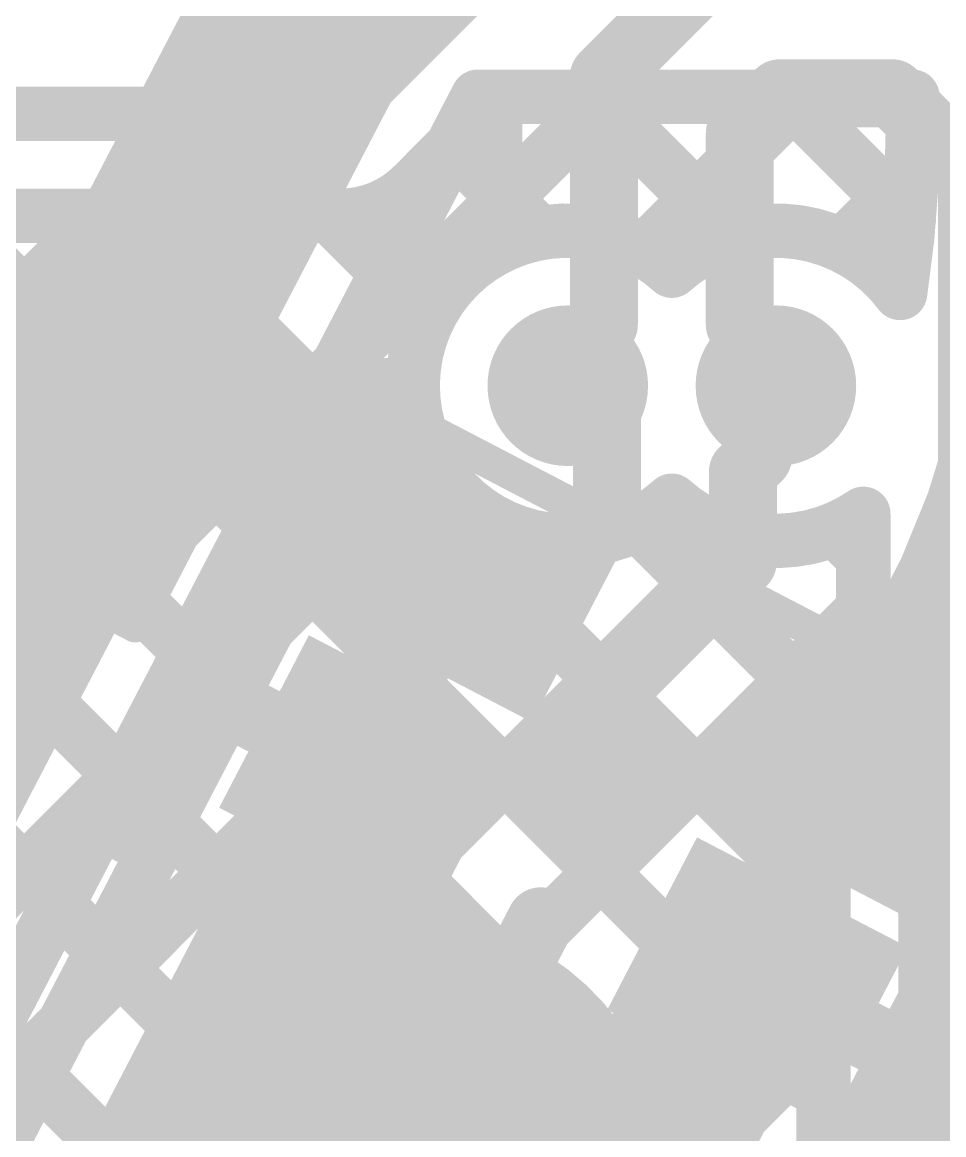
# Model space of a CAD drawing. Header units: millimetres. Extents: x -0.64 to 2.98, y -0.65 to 2.86.
# Drawn here: x 0.3171 to 0.4527, y -0.1811 to -0.0176 of the extents above; entities that cross this region are included whole.
import ezdxf

# ---------------------------------------------------------------- set-up
doc = ezdxf.new("R2010")
doc.units = ezdxf.units.MM
doc.header["$MEASUREMENT"] = 0
for name, color, linetype in [('BottomLayer', 5, 'Continuous'), ('BottomSolder', 6, 'Continuous'), ('Mechanical2', 216, 'Continuous'), ('PadHoleLayer', 156, 'Continuous'), ('TopLayer', 1, 'Continuous'), ('TopOverlay', 2, 'Continuous'), ('TopPaste', 8, 'Continuous'), ('TopSolder', 216, 'Continuous'), ('ViaHoleLayer', 16, 'Continuous')]:
    doc.layers.add(name, color=color, linetype=linetype)

# ---------------------------------------------------------------- blocks, each defined once
blk = doc.blocks.new('CAP_0603_72')
at = {"layer": 'TopLayer'}
for points in [[(-0.015, 0.0175), (-0.015, -0.0175), (-0.045, -0.0175), (-0.045, 0.0175)], [(0.045, 0.0175), (0.045, -0.0175), (0.015, -0.0175), (0.015, 0.0175)]]:
    blk.add_hatch(color=1, dxfattribs=at).paths.add_polyline_path(points)
at = {"layer": 'TopPaste'}
for points in [[(-0.015, 0.0175), (-0.015, -0.0175), (-0.045, -0.0175), (-0.045, 0.0175)], [(0.045, 0.0175), (0.045, -0.0175), (0.015, -0.0175), (0.015, 0.0175)]]:
    blk.add_hatch(color=8, dxfattribs=at).paths.add_polyline_path(points)
at = {"layer": 'TopSolder'}
for points in [[(-0.01264, 0.01986), (-0.01264, -0.01986), (-0.04736, -0.01986), (-0.04736, 0.01986)], [(0.04736, 0.01986), (0.04736, -0.01986), (0.01264, -0.01986), (0.01264, 0.01986)]]:
    blk.add_hatch(color=216, dxfattribs=at).paths.add_polyline_path(points)
at = {"layer": 'TopOverlay', "const_width": 0.005}
for points in [[(-0.049, 0.021), (-0.049, -0.021)], [(-0.018, 0.021), (-0.049, 0.021)], [(0.049, 0.021), (0.018, 0.021)], [(0.049, 0.021), (0.049, -0.021)], [(-0.018, -0.021), (-0.049, -0.021)], [(0.049, -0.021), (0.018, -0.021)]]:
    blk.add_lwpolyline(points, dxfattribs=at)
at = {"layer": 'TopOverlay', "const_width": 0.0025}
for points in [[(-0.05025, 0.021, 1), (-0.04775, 0.021, 1)], [(-0.05025, 0.021, 1), (-0.04775, 0.021, 1)], [(-0.01925, 0.021, 1), (-0.01675, 0.021, 1)], [(0.01675, 0.021, 1), (0.01925, 0.021, 1)], [(0.04775, 0.021, 1), (0.05025, 0.021, 1)], [(0.04775, 0.021, 1), (0.05025, 0.021, 1)], [(-0.05025, -0.021, 1), (-0.04775, -0.021, 1)], [(-0.05025, -0.021, 1), (-0.04775, -0.021, 1)], [(-0.01925, -0.021, 1), (-0.01675, -0.021, 1)], [(0.01675, -0.021, 1), (0.01925, -0.021, 1)], [(0.04775, -0.021, 1), (0.05025, -0.021, 1)], [(0.04775, -0.021, 1), (0.05025, -0.021, 1)]]:
    blk.add_lwpolyline(points, format="xyb", close=True, dxfattribs=at)
blk = doc.blocks.new('SPH8878LR5H_1_74')
at = {"layer": 'PadHoleLayer'}
h = blk.add_hatch(color=156, dxfattribs=at)
edge = h.paths.add_edge_path()
edge.add_arc((0, -0.04043), 0.02018, 0, 360)
at = {"layer": 'TopLayer'}
for points in [[(-0.04567, 0.04992), (-0.0187, 0.04992), (-0.0187, 0.03095), (-0.04567, 0.03095)], [(0.0187, 0.04992), (0.04567, 0.04992), (0.04567, 0.03095), (0.0187, 0.03095)], [(-0.04567, 0.01913), (-0.0187, 0.01913), (-0.0187, -0.00146), (-0.04567, -0.00146)], [(0.0187, 0.01913), (0.04567, 0.01913), (0.04567, -0.00146), (0.0187, -0.00146)]]:
    blk.add_hatch(color=1, dxfattribs=at).paths.add_polyline_path(points)
h = blk.add_hatch(color=1, dxfattribs=at)
edge = h.paths.add_edge_path()
edge.add_arc((0, 0.02464), 0.00787, 0, 360)
h = blk.add_hatch(color=1, dxfattribs=at)
edge = h.paths.add_edge_path()
edge.add_arc((0, -0.04043), 0.03199, 0, 360)
at = {"layer": 'TopPaste'}
for points in [[(-0.04567, 0.04992), (-0.0187, 0.04992), (-0.0187, 0.03095), (-0.04567, 0.03095)], [(0.0187, 0.04992), (0.04567, 0.04992), (0.04567, 0.03095), (0.0187, 0.03095)], [(-0.04567, 0.01913), (-0.0187, 0.01913), (-0.0187, -0.00146), (-0.04567, -0.00146)], [(0.0187, 0.01913), (0.04567, 0.01913), (0.04567, -0.00146), (0.0187, -0.00146)]]:
    blk.add_hatch(color=8, dxfattribs=at).paths.add_polyline_path(points)
h = blk.add_hatch(color=8, dxfattribs=at)
edge = h.paths.add_edge_path()
edge.add_arc((0, 0.02464), 0.00787, 0, 360)
at = {"layer": 'TopSolder'}
for points in [[(-0.04967, 0.05392), (-0.0147, 0.05392), (-0.0147, 0.02695), (-0.04967, 0.02695)], [(0.0147, 0.05392), (0.04967, 0.05392), (0.04967, 0.02695), (0.0147, 0.02695)], [(-0.04967, 0.02313), (-0.0147, 0.02313), (-0.0147, -0.00546), (-0.04967, -0.00546)], [(0.0147, 0.02313), (0.04967, 0.02313), (0.04967, -0.00546), (0.0147, -0.00546)]]:
    blk.add_hatch(color=216, dxfattribs=at).paths.add_polyline_path(points)
h = blk.add_hatch(color=216, dxfattribs=at)
edge = h.paths.add_edge_path()
edge.add_arc((0, 0.02464), 0.01187, 0, 360)
h = blk.add_hatch(color=216, dxfattribs=at)
edge = h.paths.add_edge_path()
edge.add_arc((0, -0.04043), 0.03599, 0, 360)
at = {"layer": 'TopOverlay', "const_width": 0.005}
for points in [[(-0.054, -0.084), (-0.054, 0.058)], [(-0.054, 0.058), (0.054, 0.058)], [(0.054, -0.084), (0.054, 0.058)], [(-0.065, 0.046), (-0.06, 0.041)], [(-0.065, 0.036), (-0.065, 0.046)], [(-0.065, 0.036), (-0.06, 0.041)]]:
    blk.add_lwpolyline(points, dxfattribs=at)
at = {"layer": 'TopOverlay', "const_width": 0.0025}
for points in [[(-0.05525, 0.058, 1), (-0.05275, 0.058, 1)], [(-0.05525, 0.058, 1), (-0.05275, 0.058, 1)], [(-0.06625, 0.046, 1), (-0.06375, 0.046, 1)], [(-0.06625, 0.046, 1), (-0.06375, 0.046, 1)], [(-0.06125, 0.041, 1), (-0.05875, 0.041, 1)], [(-0.06125, 0.041, 1), (-0.05875, 0.041, 1)], [(-0.06625, 0.036, 1), (-0.06375, 0.036, 1)], [(-0.06625, 0.036, 1), (-0.06375, 0.036, 1)]]:
    blk.add_lwpolyline(points, format="xyb", close=True, dxfattribs=at)
blk = doc.blocks.new('C___0402_222')
at = {"layer": 'TopLayer'}
for points in [[(-0.0275, -0.0125), (-0.0275, 0.0125), (-0.0095, 0.0125), (-0.0095, -0.0125)], [(0.0095, -0.0125), (0.0095, 0.0125), (0.0275, 0.0125), (0.0275, -0.0125)]]:
    blk.add_hatch(color=1, dxfattribs=at).paths.add_polyline_path(points)
at = {"layer": 'TopPaste'}
for points in [[(-0.0275, -0.0125), (-0.0275, 0.0125), (-0.0095, 0.0125), (-0.0095, -0.0125)], [(0.0095, -0.0125), (0.0095, 0.0125), (0.0275, 0.0125), (0.0275, -0.0125)]]:
    blk.add_hatch(color=8, dxfattribs=at).paths.add_polyline_path(points)
at = {"layer": 'TopSolder'}
for points in [[(-0.02986, -0.01486), (-0.02986, 0.01486), (-0.00714, 0.01486), (-0.00714, -0.01486)], [(0.00714, -0.01486), (0.00714, 0.01486), (0.02986, 0.01486), (0.02986, -0.01486)]]:
    blk.add_hatch(color=216, dxfattribs=at).paths.add_polyline_path(points)
at = {"layer": 'TopOverlay', "const_width": 0.005}
for points in [[(-0.011, 0.016), (-0.031, 0.016)], [(-0.031, 0.016), (-0.031, -0.016)], [(0.031, 0.016), (0.011, 0.016)], [(0.031, 0.016), (0.031, -0.016)], [(-0.011, -0.016), (-0.031, -0.016)], [(0.031, -0.016), (0.011, -0.016)]]:
    blk.add_lwpolyline(points, dxfattribs=at)
at = {"layer": 'TopOverlay', "const_width": 0.0025}
for points in [[(-0.03225, 0.016, 1), (-0.02975, 0.016, 1)], [(-0.03225, 0.016, 1), (-0.02975, 0.016, 1)], [(-0.01225, 0.016, 1), (-0.00975, 0.016, 1)], [(0.00975, 0.016, 1), (0.01225, 0.016, 1)], [(0.02975, 0.016, 1), (0.03225, 0.016, 1)], [(0.02975, 0.016, 1), (0.03225, 0.016, 1)], [(-0.03225, -0.016, 1), (-0.02975, -0.016, 1)], [(-0.03225, -0.016, 1), (-0.02975, -0.016, 1)], [(-0.01225, -0.016, 1), (-0.00975, -0.016, 1)], [(0.00975, -0.016, 1), (0.01225, -0.016, 1)], [(0.02975, -0.016, 1), (0.03225, -0.016, 1)], [(0.02975, -0.016, 1), (0.03225, -0.016, 1)]]:
    blk.add_lwpolyline(points, format="xyb", close=True, dxfattribs=at)
blk = doc.blocks.new('SPM0687LR5H_1_231')
at = {"layer": 'TopOverlay', "const_width": 0.005}
blk.add_lwpolyline([(-0.07402, -0.10591), (-0.07402, 0.09591)], dxfattribs=at)

msp = doc.modelspace()

# ---------------------------------------------------------------- hatches: boundary and pattern name
at = {"layer": 'BottomLayer'}
h = msp.add_hatch(color=5, dxfattribs=at)
edge = h.paths.add_edge_path()
edge.add_arc((0.39738, -0.071), 0.01181, 0, 360)
h = msp.add_hatch(color=5, dxfattribs=at)
edge = h.paths.add_edge_path()
edge.add_arc((0.428, -0.071), 0.01181, 0, 360)
at = {"layer": 'BottomSolder'}
h = msp.add_hatch(color=6, dxfattribs=at)
edge = h.paths.add_edge_path()
edge.add_arc((0.39738, -0.071), 0.00791, 0, 360)
h = msp.add_hatch(color=6, dxfattribs=at)
edge = h.paths.add_edge_path()
edge.add_arc((0.428, -0.071), 0.00791, 0, 360)
at = {"layer": 'TopLayer'}
for points in [[(0.38035, -0.01199), (0.35079, 0.0034), (0.26, -0.171), (0.28957, -0.18639)], [(0.31764, -0.19951), (0.39539, -0.23998), (0.42843, -0.17652), (0.35067, -0.13605)]]:
    msp.add_hatch(color=1, dxfattribs=at).paths.add_polyline_path(points)
h = msp.add_hatch(color=1, dxfattribs=at)
edge = h.paths.add_edge_path()
edge.add_arc((0.39738, -0.071), 0.01181, 0, 360)
h = msp.add_hatch(color=1, dxfattribs=at)
edge = h.paths.add_edge_path()
edge.add_arc((0.428, -0.071), 0.01181, 0, 360)
at = {"layer": 'TopSolder'}
h = msp.add_hatch(color=216, dxfattribs=at)
edge = h.paths.add_edge_path()
edge.add_arc((0.39738, -0.071), 0.00791, 0, 360)
h = msp.add_hatch(color=216, dxfattribs=at)
edge = h.paths.add_edge_path()
edge.add_arc((0.428, -0.071), 0.00791, 0, 360)
at = {"layer": 'ViaHoleLayer'}
h = msp.add_hatch(color=16, dxfattribs=at)
edge = h.paths.add_edge_path()
edge.add_arc((0.39738, -0.071), 0.00591, 0, 360)
h = msp.add_hatch(color=16, dxfattribs=at)
edge = h.paths.add_edge_path()
edge.add_arc((0.428, -0.071), 0.00591, 0, 360)

# ---------------------------------------------------------------- linework, layer by layer
at = {"layer": 'BottomLayer'}
for points, const_width in [([(0.21, 0.02149), (0.38681, -0.15531)], 0.008), ([(0.364, -0.031), (0.405, 0.01)], 0.008), ([(0.21, -0.00679), (0.35934, -0.15613)], 0.008), ([(0.40269, -0.02557), (0.42026, -0.008)], 0.01), ([(0.40269, -0.062), (0.40269, -0.02557)], 0.01), ([(0.42269, -0.03386), (0.42855, -0.028)], 0.01), ([(0.42855, -0.028), (0.44514, -0.028)], 0.01), ([(0.44514, -0.028), (0.45686, -0.03972)], 0.01), ([(0.37461, -0.0416), (0.38669, -0.02952)], 0.008), ([(0.38669, -0.05085), (0.38669, -0.02952)], 0.008), ([(0.3, -0.031), (0.364, -0.031)], 0.008), ([(0.42269, -0.062), (0.42269, -0.03386)], 0.01), ([(0.21, -0.03508), (0.34456, -0.16964)], 0.008), ([(0.38042, -0.03579), (0.38669, -0.04206)], 0.008), ([(0.45686, -0.11339), (0.45686, -0.03972)], 0.01), ([(0.23753, -0.13749), (0.32902, -0.046)], 0.008), ([(0.25167, -0.15163), (0.35731, -0.046)], 0.008), ([(0.26582, -0.16577), (0.38669, -0.0449)], 0.008), ([(0.3, -0.046), (0.364, -0.046)], 0.008), ([(0.30578, -0.046), (0.435, -0.17522)], 0.008), ([(0.33406, -0.046), (0.435, -0.14694)], 0.008), ([(0.36235, -0.046), (0.37703, -0.06069)], 0.008), ([(0.39738, -0.06731), (0.40269, -0.062)], 0.01), ([(0.42269, -0.062), (0.428, -0.06731)], 0.01), ([(0.21, -0.06336), (0.34052, -0.19388)], 0.008), ([(0.39738, -0.071), (0.39738, -0.06731)], 0.01), ([(0.428, -0.071), (0.428, -0.06731)], 0.01), ([(0.39738, -0.07469), (0.39738, -0.071)], 0.01), ([(0.428, -0.07469), (0.428, -0.071)], 0.01), ([(0.27996, -0.17992), (0.37757, -0.08231)], 0.008), ([(0.44086, -0.10677), (0.44086, -0.08984)], 0.008), ([(0.40769, -0.09135), (0.43501, -0.11866)], 0.008), ([(0.43671, -0.09208), (0.44086, -0.09623)], 0.008), ([(0.2941, -0.19406), (0.39453, -0.09363)], 0.008), ([(0.36109, -0.15536), (0.42315, -0.09329)], 0.008), ([(0.38862, -0.15611), (0.44086, -0.10387)], 0.008), ([(0.451, -0.11925), (0.45686, -0.11339)], 0.01), ([(0.451, -0.29128), (0.451, -0.11925)], 0.01), ([(0.435, -0.29128), (0.435, -0.11925)], 0.008), ([(0.40341, -0.1696), (0.435, -0.13801)], 0.008), ([(0.374, -0.187), (0.38793, -0.16023)], 0.01), ([(0.40749, -0.1938), (0.435, -0.1663)], 0.008), ([(0.34723, -0.17307), (0.374, -0.187)], 0.01), ([(0.30824, -0.2082), (0.34236, -0.17409)], 0.008), ([(0.40569, -0.17419), (0.435, -0.20351)], 0.008)]:
    msp.add_lwpolyline(points, dxfattribs=dict(at, const_width=const_width))
for points, const_width in [([(0.40019, -0.02557, 1), (0.40519, -0.02557, 1)], 0.005), ([(0.40019, -0.02557, 1), (0.40519, -0.02557, 1)], 0.005), ([(0.42605, -0.028, 1), (0.43105, -0.028, 1)], 0.005), ([(0.42605, -0.028, 1), (0.43105, -0.028, 1)], 0.005), ([(0.44264, -0.028, 1), (0.44764, -0.028, 1)], 0.005), ([(0.44264, -0.028, 1), (0.44764, -0.028, 1)], 0.005), ([(0.38469, -0.02952, 1), (0.38869, -0.02952, 1)], 0.004), ([(0.38469, -0.02952, 1), (0.38869, -0.02952, 1)], 0.004), ([(0.362, -0.031, 1), (0.366, -0.031, 1)], 0.004), ([(0.362, -0.031, 1), (0.366, -0.031, 1)], 0.004), ([(0.42019, -0.03386, 1), (0.42519, -0.03386, 1)], 0.005), ([(0.42019, -0.03386, 1), (0.42519, -0.03386, 1)], 0.005), ([(0.37842, -0.03579, 1), (0.38242, -0.03579, 1)], 0.004), ([(0.45436, -0.03972, 1), (0.45936, -0.03972, 1)], 0.005), ([(0.45436, -0.03972, 1), (0.45936, -0.03972, 1)], 0.005), ([(0.3726, -0.04161, 1), (0.3766, -0.04161, 1)], 0.004), ([(0.37261, -0.0416, 1), (0.37661, -0.0416, 1)], 0.004), ([(0.37261, -0.04161, 1), (0.37661, -0.04161, 1)], 0.004), ([(0.38469, -0.04206, 1), (0.38869, -0.04206, 1)], 0.004), ([(0.32702, -0.046, 1), (0.33102, -0.046, 1)], 0.004), ([(0.33206, -0.046, 1), (0.33606, -0.046, 1)], 0.004), ([(0.35531, -0.046, 1), (0.35931, -0.046, 1)], 0.004), ([(0.36035, -0.046, 1), (0.36435, -0.046, 1)], 0.004), ([(0.362, -0.046, 1), (0.366, -0.046, 1)], 0.004), ([(0.362, -0.046, 1), (0.366, -0.046, 1)], 0.004), ([(0.362, -0.046, 1), (0.366, -0.046, 1)], 0.004), ([(0.38469, -0.0449, 1), (0.38869, -0.0449, 1)], 0.004), ([(0.38469, -0.05085, 1), (0.38869, -0.05085, 1)], 0.004), ([(0.38469, -0.05085, 1), (0.38869, -0.05085, 1)], 0.004), ([(0.37503, -0.06069, 1), (0.37903, -0.06069, 1)], 0.004), ([(0.40019, -0.062, 1), (0.40519, -0.062, 1)], 0.005), ([(0.40019, -0.062, 1), (0.40519, -0.062, 1)], 0.005), ([(0.42019, -0.062, 1), (0.42519, -0.062, 1)], 0.005), ([(0.42019, -0.062, 1), (0.42519, -0.062, 1)], 0.005), ([(0.39488, -0.06731, 1), (0.39988, -0.06731, 1)], 0.005), ([(0.39488, -0.06731, 1), (0.39988, -0.06731, 1)], 0.005), ([(0.4255, -0.06731, 1), (0.4305, -0.06731, 1)], 0.005), ([(0.4255, -0.06731, 1), (0.4305, -0.06731, 1)], 0.005), ([(0.39488, -0.071, 1), (0.39988, -0.071, 1)], 0.005), ([(0.39488, -0.071, 1), (0.39988, -0.071, 1)], 0.005), ([(0.4255, -0.071, 1), (0.4305, -0.071, 1)], 0.005), ([(0.4255, -0.071, 1), (0.4305, -0.071, 1)], 0.005), ([(0.39488, -0.07469, 1), (0.39988, -0.07469, 1)], 0.005), ([(0.4255, -0.07469, 1), (0.4305, -0.07469, 1)], 0.005), ([(0.37557, -0.08231, 1), (0.37957, -0.08231, 1)], 0.004), ([(0.41069, -0.08791, 1), (0.41469, -0.08791, 1)], 0.004), ([(0.41069, -0.08791, 1), (0.41469, -0.08791, 1)], 0.004), ([(0.43886, -0.08984, 1), (0.44286, -0.08984, 1)], 0.004), ([(0.43886, -0.08984, 1), (0.44286, -0.08984, 1)], 0.004), ([(0.40569, -0.09135, 1), (0.40969, -0.09135, 1)], 0.004), ([(0.43471, -0.09208, 1), (0.43871, -0.09208, 1)], 0.004), ([(0.39253, -0.09363, 1), (0.39653, -0.09363, 1)], 0.004), ([(0.42115, -0.09329, 1), (0.42515, -0.09329, 1)], 0.004), ([(0.43886, -0.09623, 1), (0.44286, -0.09623, 1)], 0.004), ([(0.43886, -0.10387, 1), (0.44286, -0.10387, 1)], 0.004), ([(0.43886, -0.10677, 1), (0.44286, -0.10677, 1)], 0.004), ([(0.43769, -0.10794, 1), (0.44169, -0.10794, 1)], 0.004), ([(0.4377, -0.10792, 1), (0.4417, -0.10792, 1)], 0.004), ([(0.45436, -0.11339, 1), (0.45936, -0.11339, 1)], 0.005), ([(0.45436, -0.11339, 1), (0.45936, -0.11339, 1)], 0.005), ([(0.4485, -0.11925, 1), (0.4535, -0.11925, 1)], 0.005), ([(0.4485, -0.11925, 1), (0.4535, -0.11925, 1)], 0.005), ([(0.433, -0.11925, 1), (0.437, -0.11925, 1)], 0.004), ([(0.433, -0.11925, 1), (0.437, -0.11925, 1)], 0.004), ([(0.433, -0.11925, 1), (0.437, -0.11925, 1)], 0.004), ([(0.43301, -0.11866, 1), (0.43701, -0.11866, 1)], 0.004), ([(0.433, -0.13801, 1), (0.437, -0.13801, 1)], 0.004), ([(0.433, -0.14694, 1), (0.437, -0.14694, 1)], 0.004), ([(0.35734, -0.15613, 1), (0.36134, -0.15613, 1)], 0.004), ([(0.35909, -0.15536, 1), (0.36309, -0.15536, 1)], 0.004), ([(0.38481, -0.15531, 1), (0.38881, -0.15531, 1)], 0.004), ([(0.38662, -0.15611, 1), (0.39062, -0.15611, 1)], 0.004), ([(0.38778, -0.15668, 1), (0.39178, -0.15668, 1)], 0.004), ([(0.38778, -0.15668, 1), (0.39178, -0.15668, 1)], 0.004), ([(0.38778, -0.15668, 1), (0.39178, -0.15668, 1)], 0.004), ([(0.38778, -0.15668, 1), (0.39178, -0.15668, 1)], 0.004), ([(0.38543, -0.16023, 1), (0.39043, -0.16023, 1)], 0.005), ([(0.433, -0.1663, 1), (0.437, -0.1663, 1)], 0.004), ([(0.34256, -0.16964, 1), (0.34656, -0.16964, 1)], 0.004), ([(0.40141, -0.1696, 1), (0.40541, -0.1696, 1)], 0.004), ([(0.34473, -0.17307, 1), (0.34973, -0.17307, 1)], 0.005), ([(0.34036, -0.17409, 1), (0.34436, -0.17409, 1)], 0.004), ([(0.40369, -0.17419, 1), (0.40769, -0.17419, 1)], 0.004), ([(0.433, -0.17522, 1), (0.437, -0.17522, 1)], 0.004)]:
    msp.add_lwpolyline(points, format="xyb", close=True, dxfattribs=dict(at, const_width=const_width))
at = {"layer": 'BottomLayer', "const_width": 0.008}
for points in [[(0.37461, -0.04161, -0.198912), (0.364, -0.046)], [(0.3746, -0.04161, -0.198764), (0.364, -0.046)], [(0.41269, -0.08791, -1.132461), (0.38669, -0.05085)], [(0.44086, -0.08984, -0.346626), (0.41269, -0.08791)], [(0.435, -0.11925, -0.199231), (0.4397, -0.10792)], [(0.435, -0.11925, -0.198912), (0.43969, -0.10794)], [(0.35822, -0.21732, -1), (0.38978, -0.15668)], [(0.35822, -0.21732, -1), (0.38978, -0.15668)], [(0.38978, -0.15668, -0.279675), (0.40818, -0.187)], [(0.38978, -0.15668, -0.279675), (0.40818, -0.187)]]:
    msp.add_lwpolyline(points, format="xyb", dxfattribs=at)
at = {"layer": 'Mechanical2', "const_width": 0.01}
msp.add_lwpolyline([(1.75783, 2.80917, -6.230382), (0.64896, 2.81029)], format="xyb", dxfattribs=at)
at = {"layer": 'TopLayer'}
for points, const_width in [([(0.29425, -0.20123), (0.38416, -0.0285)], 0.008), ([(0.36361, -0.06798), (0.40309, -0.0285)], 0.008), ([(0.38416, -0.0285), (0.4481, -0.0285)], 0.008), ([(0.40141, -0.0285), (0.42193, -0.04901)], 0.008), ([(0.40869, -0.05119), (0.43137, -0.0285)], 0.008), ([(0.4297, -0.0285), (0.44758, -0.04639)], 0.008), ([(0.38039, -0.03576), (0.3932, -0.04857)], 0.008), ([(0.43777, -0.05039), (0.44799, -0.04017)], 0.008), ([(0.3707, -0.05436), (0.37703, -0.06069)], 0.008), ([(0.3577, -0.09558), (0.37053, -0.07093)], 0.008), ([(0.40314, -0.0893), (0.40314, -0.072)], 0.01), ([(0.42314, -0.072), (0.42539, -0.07425)], 0.01), ([(0.36102, -0.07296), (0.36658, -0.07852)], 0.008), ([(0.42539, -0.08142), (0.42539, -0.07425)], 0.01), ([(0.42314, -0.08367), (0.42539, -0.08142)], 0.01), ([(0.42314, -0.09686), (0.42314, -0.08367)], 0.01), ([(0.39203, -0.10041), (0.40314, -0.0893)], 0.01), ([(0.33261, -0.13729), (0.35504, -0.09419)], 0.008), ([(0.40405, -0.11595), (0.42314, -0.09686)], 0.01), ([(0.38279, -0.10041), (0.39203, -0.10041)], 0.01), ([(0.40405, -0.12928), (0.40405, -0.11595)], 0.01), ([(0.3329, -0.12697), (0.34349, -0.11638)], 0.008), ([(0.34737, -0.11759), (0.3682, -0.12843)], 0.01), ([(0.355, -0.153), (0.3682, -0.12843)], 0.022), ([(0.43985, -0.18973), (0.49314, -0.13644)], 0.008), ([(0.3028, -0.20418), (0.33655, -0.13935)], 0.008), ([(0.32229, -0.14736), (0.32893, -0.154)], 0.008), ([(0.374, -0.187), (0.39339, -0.14976)], 0.01), ([(0.43846, -0.1924), (0.4609, -0.1493)], 0.008), ([(0.4121, -0.18272), (0.4253, -0.15816)], 0.022), ([(0.4253, -0.15816), (0.44613, -0.169)], 0.01), ([(0.30219, -0.18597), (0.32325, -0.16491)], 0.008), ([(0.45284, -0.16478), (0.48319, -0.19512)], 0.008), ([(0.3126, -0.16596), (0.31924, -0.1726)], 0.008), ([(0.44316, -0.18338), (0.46993, -0.21016)], 0.008)]:
    msp.add_lwpolyline(points, dxfattribs=dict(at, const_width=const_width))
for points, const_width in [([(0.38216, -0.0285, 1), (0.38616, -0.0285, 1)], 0.004), ([(0.38216, -0.0285, 1), (0.38616, -0.0285, 1)], 0.004), ([(0.39941, -0.0285, 1), (0.40341, -0.0285, 1)], 0.004), ([(0.40109, -0.0285, 1), (0.40509, -0.0285, 1)], 0.004), ([(0.4277, -0.0285, 1), (0.4317, -0.0285, 1)], 0.004), ([(0.42937, -0.0285, 1), (0.43337, -0.0285, 1)], 0.004), ([(0.4461, -0.0285, 1), (0.4501, -0.0285, 1)], 0.004), ([(0.44616, -0.03276, 1), (0.45016, -0.03276, 1)], 0.004), ([(0.37839, -0.03576, 1), (0.38239, -0.03576, 1)], 0.004), ([(0.44599, -0.04017, 1), (0.44999, -0.04017, 1)], 0.004), ([(0.44558, -0.04639, 1), (0.44958, -0.04639, 1)], 0.004), ([(0.3912, -0.04857, 1), (0.3952, -0.04857, 1)], 0.004), ([(0.41993, -0.04901, 1), (0.42393, -0.04901, 1)], 0.004), ([(0.40669, -0.05119, 1), (0.41069, -0.05119, 1)], 0.004), ([(0.43577, -0.05039, 1), (0.43977, -0.05039, 1)], 0.004), ([(0.3687, -0.05436, 1), (0.3727, -0.05436, 1)], 0.004), ([(0.41069, -0.05409, 1), (0.41469, -0.05409, 1)], 0.004), ([(0.41069, -0.05409, 1), (0.41469, -0.05409, 1)], 0.004), ([(0.44428, -0.05736, 1), (0.44828, -0.05736, 1)], 0.004), ([(0.44428, -0.05736, 1), (0.44828, -0.05736, 1)], 0.004), ([(0.37503, -0.06069, 1), (0.37903, -0.06069, 1)], 0.004), ([(0.36161, -0.06798, 1), (0.36561, -0.06798, 1)], 0.004), ([(0.36853, -0.07093, 1), (0.37253, -0.07093, 1)], 0.004), ([(0.40064, -0.072, 1), (0.40564, -0.072, 1)], 0.005), ([(0.42064, -0.072, 1), (0.42564, -0.072, 1)], 0.005), ([(0.35902, -0.07296, 1), (0.36302, -0.07296, 1)], 0.004), ([(0.37266, -0.07308, 1), (0.37666, -0.07308, 1)], 0.004), ([(0.42289, -0.07425, 1), (0.42789, -0.07425, 1)], 0.005), ([(0.42289, -0.07425, 1), (0.42789, -0.07425, 1)], 0.005), ([(0.36458, -0.07852, 1), (0.36858, -0.07852, 1)], 0.004), ([(0.42289, -0.08142, 1), (0.42789, -0.08142, 1)], 0.005), ([(0.42289, -0.08142, 1), (0.42789, -0.08142, 1)], 0.005), ([(0.42064, -0.08367, 1), (0.42564, -0.08367, 1)], 0.005), ([(0.42064, -0.08367, 1), (0.42564, -0.08367, 1)], 0.005), ([(0.40064, -0.0893, 1), (0.40564, -0.0893, 1)], 0.005), ([(0.40064, -0.0893, 1), (0.40564, -0.0893, 1)], 0.005), ([(0.35304, -0.09419, 1), (0.35704, -0.09419, 1)], 0.004), ([(0.3557, -0.09558, 1), (0.3597, -0.09558, 1)], 0.004), ([(0.42064, -0.09686, 1), (0.42564, -0.09686, 1)], 0.005), ([(0.42064, -0.09686, 1), (0.42564, -0.09686, 1)], 0.005), ([(0.38029, -0.10041, 1), (0.38529, -0.10041, 1)], 0.005), ([(0.38953, -0.10041, 1), (0.39453, -0.10041, 1)], 0.005), ([(0.38953, -0.10041, 1), (0.39453, -0.10041, 1)], 0.005), ([(0.40155, -0.11595, 1), (0.40655, -0.11595, 1)], 0.005), ([(0.40155, -0.11595, 1), (0.40655, -0.11595, 1)], 0.005), ([(0.34149, -0.11638, 1), (0.34549, -0.11638, 1)], 0.004), ([(0.34487, -0.11759, 1), (0.34987, -0.11759, 1)], 0.005), ([(0.3627, -0.12843, 1), (0.3737, -0.12843, 1)], 0.011), ([(0.43364, -0.13013, 1), (0.44614, -0.13013, 1)], 0.0125), ([(0.3309, -0.12697, 1), (0.3349, -0.12697, 1)], 0.004), ([(0.3657, -0.12843, 1), (0.3707, -0.12843, 1)], 0.005), ([(0.40155, -0.12928, 1), (0.40655, -0.12928, 1)], 0.005), ([(0.33061, -0.13729, 1), (0.33461, -0.13729, 1)], 0.004), ([(0.33455, -0.13935, 1), (0.33855, -0.13935, 1)], 0.004), ([(0.3495, -0.153, 1), (0.3605, -0.153, 1)], 0.011), ([(0.32029, -0.14736, 1), (0.32429, -0.14736, 1)], 0.004), ([(0.39089, -0.14976, 1), (0.39589, -0.14976, 1)], 0.005), ([(0.4198, -0.15816, 1), (0.4308, -0.15816, 1)], 0.011), ([(0.32693, -0.154, 1), (0.33093, -0.154, 1)], 0.004), ([(0.4228, -0.15816, 1), (0.4278, -0.15816, 1)], 0.005), ([(0.32125, -0.16491, 1), (0.32525, -0.16491, 1)], 0.004), ([(0.45084, -0.16478, 1), (0.45484, -0.16478, 1)], 0.004), ([(0.44363, -0.169, 1), (0.44863, -0.169, 1)], 0.005), ([(0.31724, -0.1726, 1), (0.32124, -0.1726, 1)], 0.004), ([(0.4066, -0.18272, 1), (0.4176, -0.18272, 1)], 0.011), ([(0.44116, -0.18338, 1), (0.44516, -0.18338, 1)], 0.004)]:
    msp.add_lwpolyline(points, format="xyb", close=True, dxfattribs=dict(at, const_width=const_width))
for points, const_width in [([(0.44816, -0.03276, -0.038115), (0.44628, -0.05736)], 0.008), ([(0.37466, -0.07308, -0.683376), (0.41269, -0.05409)], 0.008), ([(0.41269, -0.05409, -0.442229), (0.44628, -0.05736)], 0.008), ([(0.4655, -0.08017, -0.108282), (0.43989, -0.13013)], 0.025)]:
    msp.add_lwpolyline(points, format="xyb", dxfattribs=dict(at, const_width=const_width))

# ---------------------------------------------------------------- block references
for name, p, rotation in [('CAP_0603_72', (0.3, -0.065), 152.5), ('SPH8878LR5H_1_74', (0.39267, -0.15114), 332.5), ('SPM0687LR5H_1_231', (0.5276, -0.20112), 332.5), ('C___0402_222', (0.29, -0.112), 152.5)]:
    msp.add_blockref(name, p, dxfattribs=dict(rotation=rotation))

doc.saveas('drawing.dxf')
